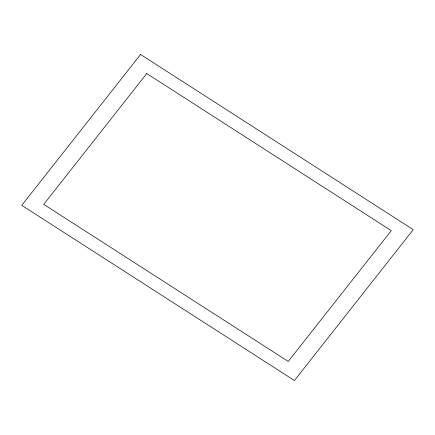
<?xml version="1.0" encoding="UTF-8"?>
<svg xmlns="http://www.w3.org/2000/svg" width="435" height="435" viewBox="0 0 435 435"><rect width="100%" height="100%" fill="white"/><g stroke="black" fill="none" stroke-linecap="round" stroke-linejoin="round"><path stroke-width="0.65" d="M140.565 54.478L21.75 205.331L294.435 380.522L413.25 229.669L140.565 54.478M146.764 73.553L43.734 204.358L288.236 361.447L391.266 230.642L146.764 73.553"/></g></svg>
